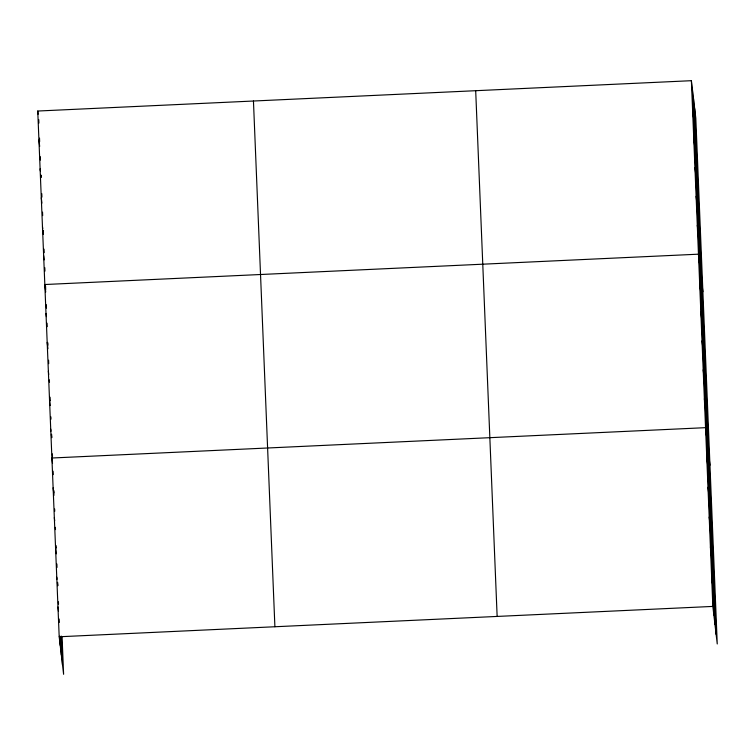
<?xml version="1.0" encoding="UTF-8"?>
<svg xmlns="http://www.w3.org/2000/svg" width="755" height="755" viewBox="0 0 755 755"><rect width="100%" height="100%" fill="white"/><g stroke="black" fill="none" stroke-linecap="round" stroke-linejoin="round"><path stroke-width="1.13" d="M62.061 636.503L63.609 674.309L59.192 636.767L37.75 111.032L691.391 80.691L695.808 118.233L717.25 643.968L712.843 606.416L691.391 80.691M59.192 636.767L712.843 606.416M692.571 109.598L693.581 118.186M693.751 138.514L694.76 147.102M694.93 167.431L695.94 176.019M696.11 196.347L697.12 204.935M697.29 225.264L698.299 233.852M702.886 291.732L698.469 254.18L44.828 284.522L45.706 292.034M699.649 283.097L700.659 291.675M700.829 312.004L701.839 320.592M702.008 340.92L703.018 349.508M703.188 369.837L704.198 378.425M704.368 398.753L705.378 407.341M709.955 465.222L705.548 427.67L51.906 458.011L52.529 463.381M706.765 457.464L707.775 466.043M707.982 487.249L708.983 495.837M709.19 517.043L710.2 525.631M710.408 546.837L711.418 555.416M711.625 576.622L712.635 585.21M37.75 111.032L38.127 114.25M38.93 139.949L39.685 146.385M40.109 168.865L40.364 171.007M40.864 175.302L41.119 177.453L41.025 175.132M41.289 197.782L41.921 203.142M42.469 226.698L42.724 228.84M42.969 230.983L43.346 234.21M43.648 255.605L44.149 259.899M46.008 313.438L46.385 316.656M47.188 342.355L47.942 348.791M48.367 371.271L48.745 374.489M49.547 400.188L50.17 405.548M50.727 429.104L50.972 431.247M51.349 434.465L51.736 437.683L51.595 434.219M53.114 487.805L54.001 495.318M54.332 517.6L54.709 520.818M55.549 547.394L56.304 553.83M56.767 577.179L57.012 579.33M57.389 582.549L57.776 585.767L57.635 582.332M57.975 606.973L58.484 611.267M694.685 108.682L716.127 634.408M693.524 98.829L714.966 624.564M692.401 89.269L713.843 615.004M475.688 90.704L497.139 616.429M253.453 101.019L274.895 626.744M61.315 636.106L62.486 664.759M60.579 636.578L61.325 654.906M38.76 119.62L38.901 123.093M39.515 138.127L39.656 141.591M40.27 156.634L40.411 160.098M41.78 193.639L41.921 197.112M42.535 212.146L42.676 215.619M43.29 230.653L43.431 234.126M44.045 249.159L44.186 252.632M44.8 267.666L44.941 271.13M45.555 286.173L45.696 289.637M46.31 304.68L46.451 308.144M47.065 323.178L47.206 326.651M47.867 342.845L47.961 345.158M48.575 360.192L48.716 363.665M49.377 379.859L49.471 382.172M50.085 397.205L50.226 400.678M50.887 416.864L50.981 419.176M52.397 453.878L52.491 456.19M53.095 471.186L53.237 474.621M53.898 490.665L53.983 492.958M54.643 508.993L54.737 511.286M55.389 527.33L55.483 529.623M56.134 545.667L56.229 547.951M56.88 563.994L57.021 567.43M58.428 601.81L58.522 604.104M59.126 618.996L59.267 622.431M59.824 636.182L60.202 645.346"/></g></svg>
